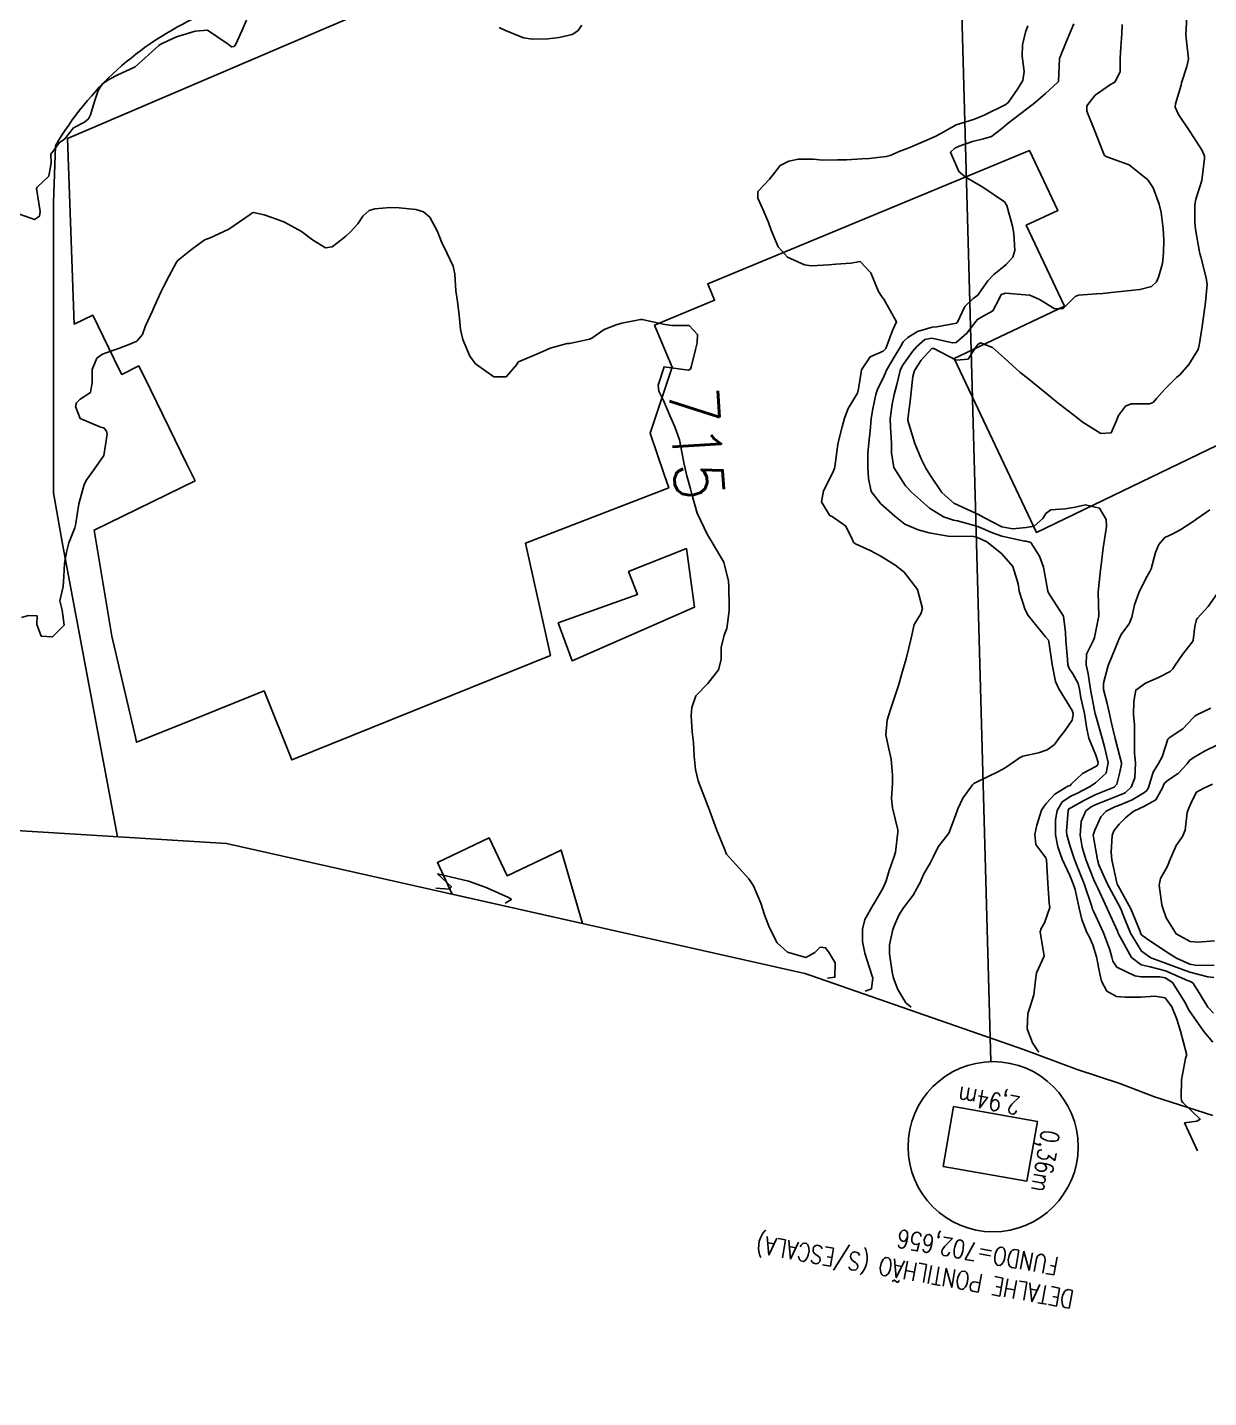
# Model space of a CAD drawing. Header units: metres. Extents: x 286371 to 293043, y 7462578 to 7466404.
# Drawn here: x 289549.3 to 289646.5, y 7464416 to 7464528.7 of the extents above; entities that cross this region are included whole.
import ezdxf
from ezdxf.enums import TextEntityAlignment as Align

# ---------------------------------------------------------------- set-up
doc = ezdxf.new("R2010")
doc.units = ezdxf.units.M
doc.header["$MEASUREMENT"] = 0
doc.linetypes.add('CONTINUO', pattern=[0])
doc.linetypes.add('TRACEJADO', pattern=[8.7, 8, -0.7])
for name, color, linetype in [('Area', 45, 'Continuous'), ('Cotas', 45, 'Continuous'), ('Curvas de Nivel 1m', 11, 'Continuous'), ('Curvas de Nivel 5m', 15, 'Continuous'), ('Edificações', 30, 'Continuous'), ('TEXTO', 45, 'Continuous'), ('Vias primárias', 230, 'Continuous')]:
    doc.layers.add(name, color=color, linetype=linetype)
doc.styles.add('ROMANS', font='romans', dxfattribs={"height": 0.2})
doc.styles.add('Style-STANDARD', font='STANDARD.shx')

msp = doc.modelspace()

# ---------------------------------------------------------------- linework, layer by layer
at = {"layer": 'Area'}
msp.add_polyline3d([(289646.87, 7464439.17, 710.13), (289642.05, 7464440.71, 711.65), (289639.2, 7464441.8, 711.78), (289635.69, 7464442.95, 711.69), (289631.29, 7464444.59, 711.94), (289613.79, 7464450.7, 714.91), (289613.28, 7464450.86, 714.89), (289565.7, 7464461.54, 718.65), (289539.92, 7464463.14, 718.32)], dxfattribs=at)
at = {"layer": 'Curvas de Nivel 1m', "flags": 128}
for points, elevation in [([(289547.91, 7464513.58), (289549.9, 7464512.87), (289550.31, 7464513.15), (289550.37, 7464513.55), (289550.06, 7464515.43), (289550.13, 7464515.55), (289551.07, 7464516.43), (289551.27, 7464517.54), (289551.26, 7464518.26), (289552, 7464519.24), (289552.18, 7464519.34), (289552.4, 7464519.52), (289553.12, 7464520.41), (289554.03, 7464520.89), (289554.36, 7464521.16), (289554.5, 7464521.49), (289554.88, 7464522.66), (289555.14, 7464523.48), (289555.5, 7464524.04), (289556.08, 7464524.42), (289556.76, 7464524.78), (289558.09, 7464525.38), (289558.18, 7464525.43), (289560.12, 7464527.18), (289560.24, 7464527.27), (289560.47, 7464527.39), (289561.6, 7464527.9), (289562.13, 7464528.08), (289563.11, 7464528.38), (289564.14, 7464528.45), (289565.83, 7464527.31), (289566.12, 7464527.07), (289566.32, 7464527.11), (289566.46, 7464527.3), (289566.98, 7464528.46), (289567.36, 7464529.29)], 714), ([(289644.71, 7464529.55), (289644.63, 7464528.11), (289644.68, 7464527.55), (289644.85, 7464526.1), (289644.73, 7464525.47), (289644.29, 7464524.11), (289644.24, 7464523.94), (289644.06, 7464523.31), (289643.78, 7464522.39), (289643.75, 7464522.12), (289644.03, 7464521.51), (289644.99, 7464520.1), (289645.99, 7464518.56), (289646.17, 7464518.08), (289646.17, 7464517.89), (289645.95, 7464516.08), (289645.46, 7464514.56), (289645.38, 7464514.09), (289645.38, 7464512.62), (289645.43, 7464512.09), (289645.77, 7464510.18), (289645.79, 7464510.09), (289645.86, 7464509.81), (289646.32, 7464508.08), (289646.38, 7464507.52), (289646.26, 7464506.08), (289646.2, 7464505.67), (289645.97, 7464504.08), (289645.94, 7464503.91), (289645.75, 7464502.69), (289645.65, 7464502.18), (289645.61, 7464502.09), (289644.88, 7464500.94), (289644.13, 7464500.11), (289643.91, 7464499.91), (289643.71, 7464499.71), (289642.92, 7464498.91), (289642.23, 7464498.15), (289641.97, 7464497.86), (289641.68, 7464497.71), (289640.13, 7464497.72), (289639.67, 7464497.53), (289639.09, 7464496.76), (289638.87, 7464496.2), (289638.5, 7464495.34), (289637.64, 7464495.28), (289636.11, 7464496.24), (289635.66, 7464496.59), (289634.24, 7464497.7), (289633.68, 7464498.13), (289633.5, 7464498.28), (289631.71, 7464499.73), (289630.99, 7464500.32), (289629.73, 7464501.47), (289628.73, 7464502.35), (289627.75, 7464502.72), (289627.51, 7464502.6), (289627.36, 7464502.37), (289626.72, 7464501.39), (289625.73, 7464501.31), (289623.89, 7464502.28), (289623.74, 7464502.26), (289622.86, 7464501.3), (289622.32, 7464500.45), (289622.18, 7464499.97), (289622.02, 7464498.45), (289621.98, 7464498.15), (289621.75, 7464496.45), (289621.75, 7464496.35), (289622.33, 7464494.44), (289622.87, 7464493.18), (289623.24, 7464492.43), (289623.59, 7464491.85), (289624.55, 7464490.41), (289625.55, 7464489.53), (289627.04, 7464488.86), (289627.53, 7464488.65), (289628.01, 7464488.36), (289629.51, 7464487.59), (289630.4, 7464487.43), (289631.51, 7464487.53), (289632.15, 7464487.66), (289632.86, 7464488.28), (289633.11, 7464488.7), (289633.53, 7464488.99), (289634.7, 7464489.09), (289635.54, 7464489.22), (289636.38, 7464489.4), (289637.54, 7464489.14), (289638.07, 7464488.21), (289638.1, 7464487.62), (289637.88, 7464486.21), (289637.84, 7464485.86), (289637.63, 7464484.21), (289637.61, 7464484.06), (289637.43, 7464482.21), (289637.47, 7464480.21), (289637.46, 7464480.16), (289637.4, 7464479.86), (289637.12, 7464478.48), (289637.01, 7464478.22), (289636.47, 7464477.12), (289636.45, 7464476.23), (289636.6, 7464475.49), (289636.79, 7464474.22), (289637.15, 7464472.35), (289637.19, 7464472.22), (289637.28, 7464471.86), (289637.64, 7464470.59), (289637.75, 7464470.21), (289637.95, 7464469.5), (289638.25, 7464468.2), (289638.07, 7464467.34), (289637.2, 7464466.54), (289637, 7464466.41), (289636.71, 7464466.22), (289635.73, 7464465.69), (289635.18, 7464465.43), (289634.46, 7464464.97), (289634.05, 7464464.26), (289633.92, 7464463.49), (289633.91, 7464462.26), (289634.1, 7464461.28), (289634.45, 7464460.25), (289635.08, 7464458.91), (289635.37, 7464458.24), (289635.53, 7464457.77), (289635.85, 7464456.23), (289636.07, 7464455.28), (289636.5, 7464454.22), (289636.67, 7464453.89), (289636.99, 7464453.22), (289637.3, 7464452.21), (289637.56, 7464450.82), (289637.7, 7464450.21), (289638.14, 7464449.4), (289638.93, 7464448.97), (289639.64, 7464448.9), (289640.93, 7464448.91), (289642.08, 7464448.99), (289642.93, 7464448.86), (289643.49, 7464448.12), (289643.91, 7464447.09), (289644.21, 7464446.1), (289644.7, 7464444.25), (289644.7, 7464444.1), (289644.6, 7464443.85), (289644.27, 7464442.11), (289644.24, 7464440.66), (289644.27, 7464440.37), (289644.38, 7464440.24), (289645.83, 7464438.88), (289645.53, 7464438.71), (289644.53, 7464438.57), (289645.61, 7464436.26)], 711), ([(289588.14, 7464528.68), (289588.67, 7464528.44), (289590.13, 7464527.83), (289590.89, 7464527.7), (289592.13, 7464527.73), (289593.07, 7464527.84), (289594.13, 7464528.11), (289594.6, 7464528.41), (289594.94, 7464528.86)], 714), ([(289631.64, 7464528.82), (289631.45, 7464528.3), (289631.19, 7464527.24), (289631.16, 7464526.31), (289631.34, 7464525.05), (289631.23, 7464524.31), (289630.78, 7464523.6), (289630.05, 7464522.52), (289629.83, 7464522.33), (289628.03, 7464521.46), (289627.26, 7464521.14), (289626.02, 7464520.76), (289625.75, 7464520.67), (289625.3, 7464520.41), (289624.48, 7464519.95), (289624, 7464519.72), (289623.13, 7464519.31), (289621.99, 7464518.83), (289621.72, 7464518.73), (289621.04, 7464518.47), (289620.31, 7464518.15), (289619.98, 7464518.06), (289618.58, 7464517.9), (289617.98, 7464517.86), (289616.71, 7464517.8), (289615.98, 7464517.78), (289614.77, 7464517.77), (289613.98, 7464517.84), (289612.73, 7464517.84), (289611.98, 7464517.67), (289611.27, 7464517.32), (289610.71, 7464516.62), (289610.39, 7464516.19), (289609.95, 7464515.74), (289609.41, 7464515.17), (289609.43, 7464514.64), (289609.91, 7464513.55), (289610.3, 7464512.63), (289610.51, 7464512), (289611.1, 7464510.62), (289611.85, 7464509.78), (289613.26, 7464509.16), (289613.84, 7464509.07), (289615.26, 7464509.14), (289615.84, 7464509.2), (289617.08, 7464509.29), (289617.85, 7464509.41), (289618.73, 7464508.5), (289619.35, 7464506.95), (289619.66, 7464506.49), (289619.8, 7464506.32), (289620.84, 7464504.47), (289620.49, 7464503.74), (289620.04, 7464502.48), (289619.96, 7464502.26), (289619.74, 7464502.06), (289618.65, 7464501.58), (289617.95, 7464500.51), (289617.91, 7464500.31), (289617.69, 7464498.96), (289617.61, 7464498.59), (289617.58, 7464498.52), (289616.85, 7464497.34), (289616.55, 7464496.53), (289616.35, 7464495.82), (289616.04, 7464494.54), (289615.98, 7464494.18), (289615.76, 7464492.54), (289615.73, 7464492.41), (289615.59, 7464492.06), (289614.83, 7464490.56), (289614.65, 7464489.66), (289615.32, 7464488.55), (289615.45, 7464488.46), (289615.53, 7464488.44), (289616.65, 7464487.66), (289617.22, 7464486.52), (289617.3, 7464486.32), (289617.5, 7464486.18), (289618.65, 7464485.66), (289619.48, 7464485.21), (289620.7, 7464484.47), (289621.46, 7464483.87), (289622.57, 7464482.44), (289622.97, 7464480.87), (289622.82, 7464480.43), (289622.29, 7464479.55), (289622.05, 7464478.44), (289621.63, 7464476.74), (289621.54, 7464476.46), (289621.33, 7464475.72), (289621.05, 7464474.74), (289620.96, 7464474.47), (289620.55, 7464473.22), (289620.32, 7464472.48), (289620.06, 7464471.69), (289619.96, 7464470.48), (289620.14, 7464469.58), (289620.38, 7464468.48), (289620.5, 7464467.18), (289620.5, 7464466.47), (289620.41, 7464465.24), (289620.49, 7464464.47), (289620.93, 7464462.67), (289620.95, 7464462.47), (289620.74, 7464460.84), (289620.65, 7464460.47), (289620.24, 7464459.32), (289619.97, 7464458.48), (289619.7, 7464457.84), (289619.05, 7464456.72), (289618.96, 7464456.59), (289618.9, 7464456.5), (289618.23, 7464455.3), (289618.02, 7464454.51), (289618.03, 7464453.48), (289618.22, 7464452.51), (289618.83, 7464450.62), (289618.87, 7464450.5), (289618.76, 7464449.58), (289618.26, 7464449.39)], 714), ([(289635.42, 7464528.98), (289635.12, 7464528.25), (289634.83, 7464527.55), (289634.29, 7464526.26), (289634.25, 7464526.11), (289634.15, 7464524.26), (289634.12, 7464524.21), (289634.07, 7464524.16), (289633.09, 7464523.25), (289632.04, 7464522.35), (289632.02, 7464522.32), (289631.99, 7464522.3), (289630.02, 7464520.8), (289629.47, 7464520.34), (289628.65, 7464519.71), (289628, 7464519.51), (289627.09, 7464519.29), (289625.99, 7464518.9), (289625.64, 7464518.75), (289625.27, 7464518.41), (289625.96, 7464516.84), (289626.47, 7464516.39), (289627.94, 7464515.53), (289629.71, 7464514.34), (289629.92, 7464514.03), (289630.38, 7464512.33), (289630.49, 7464511.72), (289630.58, 7464510.32), (289630.4, 7464509.78), (289629.85, 7464509.18), (289629.38, 7464508.8), (289628.84, 7464508.35), (289628.35, 7464507.84), (289627.82, 7464507.1), (289627.51, 7464506.66), (289627.13, 7464506.37), (289626.46, 7464505.72), (289625.82, 7464504.39), (289625.8, 7464504.37), (289625.77, 7464504.35), (289624.14, 7464504.05), (289623.77, 7464504.01), (289622.55, 7464503.66), (289621.75, 7464503.16), (289621.39, 7464502.82), (289621.18, 7464502.46), (289620.65, 7464501.55), (289620.01, 7464500.48), (289619.92, 7464500.27), (289619.7, 7464499.77), (289619.26, 7464498.92), (289619.13, 7464498.49), (289618.88, 7464497.29), (289618.75, 7464496.5), (289618.67, 7464495.46), (289618.56, 7464494.5), (289618.46, 7464493.65), (289618.48, 7464492.5), (289618.52, 7464491.56), (289618.75, 7464490.5), (289619.55, 7464489.49), (289620.68, 7464488.47), (289621.52, 7464487.81), (289622.61, 7464487.34), (289623.51, 7464487.09), (289625.08, 7464486.83), (289625.5, 7464486.81), (289627.05, 7464486.83), (289627.5, 7464486.73), (289628.26, 7464486.35), (289629.48, 7464485.4), (289630.4, 7464484.32), (289630.84, 7464482.92), (289630.93, 7464482.31), (289631.41, 7464480.77), (289631.67, 7464480.3), (289633.1, 7464478.55), (289633.33, 7464478.28), (289633.37, 7464478.16), (289633.64, 7464476.27), (289633.92, 7464474.86), (289634.2, 7464474.26), (289635.29, 7464472.49), (289635.36, 7464472.24), (289635.36, 7464472.16), (289635.28, 7464471.7), (289634.69, 7464470.82), (289634.25, 7464470.26), (289633.82, 7464469.7), (289633.24, 7464469.25), (289632.51, 7464469.01), (289631.23, 7464468.74), (289630.94, 7464468.6), (289630.56, 7464468.31), (289629.78, 7464467.77), (289629.21, 7464467.47), (289627.4, 7464466.58), (289627.2, 7464466.47), (289627.14, 7464466.44), (289627.08, 7464466.38), (289626.28, 7464465.28), (289625.89, 7464464.39), (289625.69, 7464463.86), (289625.13, 7464462.4), (289624.25, 7464461.28), (289623.86, 7464460.42), (289623.61, 7464459.92), (289623.08, 7464459.04), (289622.89, 7464458.62), (289622.82, 7464458.44), (289622.21, 7464457.29), (289621.58, 7464456.46), (289621.34, 7464456.16), (289621.03, 7464455.64), (289620.66, 7464454.83), (289620.52, 7464454.47), (289620.25, 7464453.22), (289620.25, 7464452.48), (289620.47, 7464450.96), (289620.59, 7464450.47), (289620.93, 7464449.54), (289621.61, 7464448.45), (289622.03, 7464448.07)], 713), ([(289639.4, 7464528.93), (289639.38, 7464528.19), (289639.28, 7464527.02), (289639.24, 7464526.19), (289639.23, 7464525.05), (289638.81, 7464524.19), (289638.35, 7464523.92), (289638.07, 7464523.75), (289637.17, 7464523.1), (289636.48, 7464522.23), (289636.48, 7464521.78), (289637.12, 7464520.22), (289637.85, 7464518.34), (289637.91, 7464518.21), (289637.98, 7464518.11), (289638.14, 7464518.04), (289639.97, 7464517.37), (289641.5, 7464516.15), (289641.94, 7464515.49), (289642.45, 7464514.14), (289642.6, 7464513.45), (289642.76, 7464512.13), (289642.82, 7464511.19), (289642.81, 7464510.13), (289642.72, 7464509.27), (289642.38, 7464508.14), (289642.21, 7464507.76), (289641.82, 7464507.36), (289640.86, 7464507.12), (289639.82, 7464507.02), (289638.48, 7464506.87), (289637.81, 7464506.79), (289637.28, 7464506.75), (289635.81, 7464506.65), (289635.52, 7464506.54), (289635.24, 7464506.25), (289634.52, 7464505.54), (289633.79, 7464505.56), (289632.59, 7464506.29), (289631.81, 7464506.66), (289631.43, 7464506.69), (289629.81, 7464506.82), (289629.45, 7464506.7), (289629.27, 7464506.34), (289628.77, 7464505.37), (289627.78, 7464504.83), (289627.49, 7464504.66), (289627.27, 7464504.37), (289626.62, 7464503.52), (289625.75, 7464502.75), (289625.43, 7464502.72), (289623.75, 7464503.11), (289623.17, 7464503.01), (289622.51, 7464502.44), (289622.16, 7464502.02), (289621.73, 7464501.44), (289621.32, 7464500.86), (289621.14, 7464500.46), (289620.86, 7464499.3), (289620.65, 7464498.47), (289620.46, 7464497.68), (289620.32, 7464496.47), (289620.33, 7464495.79), (289620.43, 7464494.47), (289620.41, 7464493.67), (289620.61, 7464492.47), (289621.57, 7464490.96), (289622.07, 7464490.45), (289623.54, 7464489.14), (289624.71, 7464488.41), (289625.53, 7464488.15), (289625.84, 7464488.08), (289627.51, 7464487.62), (289628.74, 7464487.11), (289629.5, 7464486.82), (289631.37, 7464486.43), (289631.5, 7464486.41), (289631.87, 7464486.3), (289632.6, 7464485.17), (289632.92, 7464484.28), (289633.25, 7464482.47), (289633.29, 7464482.28), (289633.43, 7464482.04), (289634.57, 7464480.26), (289634.74, 7464478.9), (289634.77, 7464478.25), (289634.9, 7464476.7), (289634.93, 7464476.25), (289635.03, 7464475.94), (289635.33, 7464475.5), (289635.78, 7464474.7), (289635.89, 7464474.24), (289636.01, 7464473.52), (289636.29, 7464472.23), (289636.5, 7464470.99), (289636.65, 7464470.22), (289637.23, 7464468.8), (289637.43, 7464468.21), (289637.4, 7464468.03), (289637.22, 7464467.88), (289636.13, 7464467.31), (289635.2, 7464466.43), (289635.11, 7464466.33), (289634.94, 7464466.25), (289633.85, 7464465.6), (289633.17, 7464464.85), (289632.92, 7464464.53), (289632.75, 7464464.28), (289632.37, 7464463.06), (289632.2, 7464462.29), (289632.3, 7464461.47), (289633.11, 7464460.37), (289633.15, 7464460.27), (289633.17, 7464460.21), (289633.27, 7464458.28), (289633.4, 7464456.64), (289633.46, 7464456.28), (289633.01, 7464455.01), (289632.74, 7464454.56), (289632.66, 7464454.29), (289632.97, 7464452.28), (289632.34, 7464450.9), (289632.26, 7464450.29), (289632.13, 7464449.09), (289631.87, 7464448.3), (289631.65, 7464447.56), (289631.59, 7464446.3), (289632.01, 7464445.16), (289632.46, 7464444.49), (289632.53, 7464444.39)], 712), ([(289647.19, 7464482.07), (289646.47, 7464481.03), (289645.59, 7464480.09), (289645.52, 7464479.98), (289645.39, 7464479.4), (289645.24, 7464478.24), (289645.16, 7464478.1), (289644.37, 7464477.1), (289643.7, 7464476.12), (289643.56, 7464475.91), (289643.34, 7464475.7), (289642.39, 7464475.2), (289641.32, 7464474.74), (289640.52, 7464474.17), (289640.35, 7464473.22), (289640.33, 7464472.17), (289640.42, 7464471.31), (289640.4, 7464470.17), (289640.42, 7464468.99), (289640.49, 7464468.17), (289640.43, 7464466.94), (289640.14, 7464466.17), (289639.64, 7464465.72), (289639.18, 7464465.51), (289638.22, 7464465.15), (289637.17, 7464464.72), (289636.84, 7464464.55), (289636.42, 7464464.23), (289636.02, 7464463.36), (289635.94, 7464462.23), (289636.1, 7464461.25), (289636.42, 7464460.22), (289637.07, 7464458.57), (289637.23, 7464458.21), (289637.4, 7464457.87), (289638.17, 7464456.2), (289639.01, 7464454.33), (289639.07, 7464454.18), (289639.13, 7464454.06), (289640.17, 7464452.17), (289640.97, 7464451.57), (289641.71, 7464451.4), (289642.96, 7464451.06), (289644.77, 7464450.27), (289644.95, 7464450.21), (289645.21, 7464450.09), (289645.74, 7464449.27), (289646.45, 7464448.07), (289646.91, 7464447.58)], 709), ([(289646.69, 7464472.68), (289645.49, 7464472.09), (289645.37, 7464472.01), (289645.28, 7464471.92), (289644.4, 7464470.97), (289643.26, 7464470.23), (289643.15, 7464470.13), (289642.68, 7464468.68), (289642.39, 7464468.14), (289641.95, 7464467.41), (289641.56, 7464466.15), (289641.43, 7464465.91), (289641.19, 7464465.71), (289640.21, 7464465.14), (289639.17, 7464464.71), (289638.79, 7464464.57), (289638.07, 7464464.2), (289637.63, 7464463.74), (289637.14, 7464462.65), (289637.03, 7464462.32), (289637.02, 7464462.22), (289637.12, 7464461.6), (289637.38, 7464460.21), (289637.49, 7464459.8), (289638.18, 7464458.2), (289639.04, 7464456.63), (289639.29, 7464456.18), (289639.46, 7464455.74), (289640.09, 7464454.17), (289640.98, 7464452.69), (289641.75, 7464452.14), (289642.97, 7464451.71), (289643.63, 7464451.45), (289644.96, 7464450.95), (289646.45, 7464450.57), (289646.95, 7464450.52)], 708), ([(289647.25, 7464469.66), (289646.18, 7464469.14), (289645.23, 7464468.59), (289644.95, 7464468.38), (289644.74, 7464468.1), (289644.02, 7464467.31), (289643.2, 7464466.78), (289642.85, 7464466.48), (289642.71, 7464466.13), (289642.16, 7464465.15), (289641.17, 7464464.58), (289640.87, 7464464.46), (289640.3, 7464464.17), (289639.68, 7464463.65), (289639.14, 7464463.13), (289638.72, 7464462.6), (289638.57, 7464462.19), (289638.48, 7464460.82), (289638.56, 7464460.19), (289638.95, 7464458.31), (289638.99, 7464458.19), (289639.06, 7464458.06), (289640.12, 7464456.17), (289640.87, 7464454.3), (289640.92, 7464454.16), (289641, 7464454.04), (289641.4, 7464453.74), (289642.98, 7464452.66), (289643.86, 7464452.11), (289644.97, 7464451.62), (289645.55, 7464451.5), (289646.97, 7464451.55)], 707), ([(289646.82, 7464466.44), (289646.05, 7464466.08), (289645.51, 7464465.77), (289645.17, 7464465.07), (289644.87, 7464464.39), (289644.75, 7464464.1), (289644.59, 7464462.65), (289644.36, 7464462.11), (289643.83, 7464461.39), (289643.3, 7464460.12), (289643.25, 7464459.96), (289643.09, 7464459.63), (289642.55, 7464458.66), (289642.45, 7464458.13), (289642.66, 7464456.51), (289642.78, 7464456.13), (289643.02, 7464455.44), (289643.85, 7464454.11), (289644.99, 7464453.47), (289645.66, 7464453.42), (289647, 7464453.55)], 706), ([(289582.92, 7464457.87), (289584.02, 7464457.79), (289584.21, 7464457.98), (289583.07, 7464459.04), (289585.62, 7464458.45), (289587.06, 7464457.93), (289588.9, 7464457.1), (289589.05, 7464457.03), (289589.14, 7464456.95), (289589.14, 7464456.93), (289588.64, 7464456.64)], 716)]:
    msp.add_lwpolyline(points, dxfattribs=dict(at, elevation=elevation))
at = {"layer": 'Curvas de Nivel 5m', "flags": 128}
for points, elevation in [([(289548.83, 7464480.14), (289549.41, 7464480.31), (289550.12, 7464480.27), (289550.09, 7464479.55), (289550.45, 7464478.61), (289551.38, 7464478.54), (289552.34, 7464479.51), (289552.18, 7464480.75), (289551.99, 7464481.52), (289552.27, 7464482.69), (289552.32, 7464483.51), (289552.37, 7464484.61), (289552.53, 7464485.51), (289552.72, 7464486.28), (289553.22, 7464487.5), (289553.29, 7464487.72), (289553.54, 7464489.49), (289553.99, 7464491.07), (289554.2, 7464491.49), (289554.78, 7464492.28), (289555.6, 7464493.46), (289555.88, 7464495.21), (289555.84, 7464495.46), (289555.64, 7464495.7), (289555.28, 7464495.83), (289553.65, 7464496.52), (289553.29, 7464497.5), (289553.36, 7464497.81), (289553.67, 7464498.09), (289554.5, 7464498.66), (289554.64, 7464499.48), (289554.66, 7464500.53), (289555.04, 7464501.47), (289555.43, 7464501.77), (289555.73, 7464501.89), (289556.89, 7464502.3), (289557.74, 7464502.63), (289558.31, 7464502.86), (289558.8, 7464503.42), (289559.05, 7464504.13), (289559.63, 7464505.41), (289559.68, 7464505.51), (289559.79, 7464505.74), (289560.31, 7464506.9), (289560.54, 7464507.39), (289560.97, 7464508.25), (289561.59, 7464509.38), (289561.71, 7464509.51), (289561.85, 7464509.63), (289562.81, 7464510.41), (289563.87, 7464511.17), (289563.98, 7464511.23), (289564.29, 7464511.34), (289565.89, 7464512.08), (289567.65, 7464513.28), (289567.79, 7464513.4), (289567.91, 7464513.45), (289568.79, 7464513.26), (289569.9, 7464512.88), (289570.48, 7464512.65), (289571.88, 7464511.89), (289572.78, 7464511.2), (289573.86, 7464510.55), (289574.4, 7464510.64), (289575.12, 7464511.17), (289575.53, 7464511.51), (289575.88, 7464511.84), (289576.52, 7464512.51), (289576.91, 7464513.14), (289577.43, 7464513.62), (289577.91, 7464513.76), (289579.16, 7464513.86), (289579.92, 7464513.84), (289581.29, 7464513.7), (289581.91, 7464513.5), (289582.42, 7464513.06), (289583.05, 7464511.88), (289583.4, 7464511.04), (289583.86, 7464510.08), (289584.34, 7464509.03), (289584.49, 7464508.37), (289584.58, 7464507.02), (289584.7, 7464506.13), (289584.84, 7464505.02), (289584.95, 7464503.83), (289585.15, 7464503.01), (289585.73, 7464501.63), (289586.2, 7464501), (289587.7, 7464499.94), (289588.72, 7464499.94), (289589.58, 7464500.95), (289589.63, 7464501.04), (289589.73, 7464501.17), (289590.96, 7464501.69), (289591.74, 7464502.03), (289592.34, 7464502.3), (289593.74, 7464502.67), (289593.93, 7464502.69), (289594.84, 7464502.87), (289595.57, 7464503.03), (289595.75, 7464503.12), (289596.78, 7464503.82), (289597.76, 7464504.22), (289598.24, 7464504.35), (289599.77, 7464504.65), (289599.91, 7464504.65), (289601.77, 7464504.23), (289602.35, 7464504.17), (289603.77, 7464504.15), (289604.46, 7464503.43), (289604.43, 7464502.72), (289604.29, 7464502.18), (289603.94, 7464500.73), (289603.88, 7464500.57), (289603.71, 7464500.49), (289601.71, 7464500.76), (289601.22, 7464499.24), (289601.27, 7464498.77), (289601.67, 7464497.98), (289602.17, 7464496.76), (289602.58, 7464495.81), (289602.98, 7464494.74), (289603.31, 7464493.03), (289603.36, 7464492.74), (289603.58, 7464491.79), (289603.89, 7464490.73), (289604, 7464490.29), (289604.43, 7464488.72), (289605.28, 7464486.94), (289605.41, 7464486.71), (289605.5, 7464486.57), (289606.62, 7464484.69), (289607.02, 7464483.12), (289607.04, 7464482.68), (289607.07, 7464481.02), (289607.07, 7464480.68), (289606.86, 7464479.22), (289606.64, 7464478.69), (289606.4, 7464477.66), (289606.4, 7464476.69), (289606.19, 7464475.83), (289605.31, 7464474.7), (289604.32, 7464473.7), (289604, 7464472.72), (289603.93, 7464472.07), (289604.02, 7464470.72), (289604.12, 7464469.85), (289604.17, 7464468.72), (289604.29, 7464467.64), (289604.52, 7464466.71), (289605.17, 7464465.01), (289605.28, 7464464.7), (289605.35, 7464464.51), (289606.03, 7464462.69), (289606.64, 7464461.16), (289606.85, 7464460.68), (289607.1, 7464460.38), (289608.67, 7464458.65), (289609.07, 7464458.05), (289609.66, 7464456.64), (289609.97, 7464455.69), (289610.37, 7464454.62), (289611, 7464453.38), (289611.86, 7464452.6), (289613.38, 7464452.18), (289614.1, 7464452.57), (289614.54, 7464453.01), (289614.99, 7464452.96), (289615.3, 7464452.55), (289615.77, 7464451.74), (289615.75, 7464450.54), (289615.14, 7464450.48)], 715), ([(289646.62, 7464488.99), (289645.53, 7464488.25), (289645.44, 7464488.18), (289645.31, 7464488.1), (289644.23, 7464487.39), (289643.51, 7464486.99), (289642.92, 7464486.71), (289642.41, 7464486.14), (289642.14, 7464485.49), (289641.78, 7464484.15), (289641.68, 7464483.93), (289641.45, 7464483.53), (289640.99, 7464482.62), (289640.78, 7464482.16), (289640.42, 7464481.17), (289640.19, 7464480.17), (289639.97, 7464479.61), (289639.38, 7464478.81), (289639.16, 7464478.41), (289639.08, 7464478.19), (289638.58, 7464476.97), (289638.25, 7464476.2), (289637.85, 7464474.73), (289637.86, 7464474.21), (289638.16, 7464473.07), (289638.36, 7464472.2), (289638.52, 7464471.44), (289638.82, 7464470.19), (289639.23, 7464468.59), (289639.33, 7464468.18), (289639.33, 7464468.07), (289639.21, 7464467.42), (289638.97, 7464466.42), (289638.74, 7464466.19), (289637.65, 7464465.75), (289637.18, 7464465.55), (289636.29, 7464465.11), (289635.17, 7464464.49), (289635.02, 7464464.39), (289634.95, 7464464.25), (289634.82, 7464462.57), (289634.85, 7464462.25), (289635.12, 7464461.29), (289635.49, 7464460.24), (289635.73, 7464459.6), (289636.27, 7464458.23), (289636.91, 7464456.35), (289636.94, 7464456.22), (289636.96, 7464456.14), (289637.03, 7464455.98), (289637.85, 7464454.2), (289638.38, 7464452.8), (289638.55, 7464452.19), (289638.64, 7464451.86), (289638.96, 7464451.38), (289640.44, 7464450.67), (289640.95, 7464450.58), (289642.49, 7464450.59), (289642.95, 7464450.5), (289643.55, 7464450.12), (289644.6, 7464448.42), (289644.75, 7464448.1), (289644.91, 7464447.82), (289646.13, 7464446.08), (289646.87, 7464445.21)], 710)]:
    msp.add_lwpolyline(points, dxfattribs=dict(at, elevation=elevation))
at = {"layer": 'Edificações', "elevation": 713.65}
msp.add_lwpolyline([(289656.61, 7464498.85), (289632.34, 7464487.14), (289625.57, 7464501.45), (289634.66, 7464505.75), (289631.51, 7464512.4), (289634.11, 7464513.63), (289631.77, 7464518.56), (289605.3, 7464507.59), (289605.3, 7464507.59), (289605.86, 7464506.23), (289600.92, 7464504.19), (289602.36, 7464500.72), (289600.55, 7464495.31), (289601.71, 7464491.91), (289602.09, 7464490.81), (289590.3, 7464486.24), (289592.36, 7464477), (289584.28, 7464473.74), (289571.08, 7464468.42), (289568.79, 7464474.1), (289562.63, 7464471.61), (289558.3, 7464469.87), (289558.2, 7464470.29), (289556.26, 7464478.61), (289554.82, 7464487.33), (289563.11, 7464491.39), (289562.45, 7464492.74), (289559.44, 7464498.89), (289558.49, 7464500.84), (289557.08, 7464500.14), (289556.91, 7464500.48), (289554.69, 7464505.02), (289553.18, 7464504.28), (289552.63, 7464519.55), (289579.24, 7464530.94)], dxfattribs=at)
at = {"layer": 'Edificações'}
msp.add_lwpolyline([(289592.98, 7464479.7), (289594.13, 7464476.58), (289604.21, 7464481), (289603.55, 7464485.8), (289598.78, 7464483.92), (289599.53, 7464482.03)], close=True, dxfattribs=at)
at = {"layer": 'Edificações', "elevation": 717.18}
msp.add_lwpolyline([(289584.28, 7464457.37), (289583.05, 7464459.98), (289587.32, 7464462), (289588.79, 7464458.89), (289593.23, 7464461), (289594.99, 7464454.97)], close=True, dxfattribs=at)
at = {"layer": 'TEXTO', "linetype": 'TRACEJADO', "flags": 128}
msp.add_lwpolyline([(289631.56, 7464433.76), (289624.66, 7464434.97)], dxfattribs=at)
at = {"layer": 'TEXTO', "linetype": 'CONTINUO'}
for points in [[(289622.56, 7464661.69, 0), (289628.58, 7464443.6, 0)], [(289631.56, 7464433.76, 0), (289632.43, 7464438.68, 0), (289625.53, 7464439.9, 0), (289624.66, 7464434.97, 0)]]:
    msp.add_polyline3d(points, dxfattribs=at)
msp.add_circle((289628.78, 7464436.6), 7, dxfattribs=at)
at = {"layer": 'Vias primárias', "elevation": 713.65}
msp.add_lwpolyline([(289681.7, 7464415.96), (289695, 7464421.41), (289696.49, 7464426.45), (289695.08, 7464429.81), (289685, 7464452.08), (289669.26, 7464489.32), (289667.06, 7464493.64), (289662.52, 7464504.21), (289656.41, 7464517.72), (289652.33, 7464526.85), (289647.21, 7464538.34), (289639.43, 7464554.98), (289637.32, 7464559.48, 0.382582), (289633.72, 7464561.01), (289605.87, 7464548.94), (289563.42, 7464529.6, 0.155178), (289551.63, 7464518.94, -0.827239)], format="xyb", dxfattribs=at)
at = {"layer": 'Vias primárias', "elevation": 718.53}
msp.add_lwpolyline([(289556.72, 7464462.1), (289552.19, 7464486.33), (289551.47, 7464490.4), (289551.48, 7464514.29), (289551.63, 7464518.94)], dxfattribs=at)

# ---------------------------------------------------------------- texts
at = {"layer": 'Cotas', "style": 'Style-STANDARD'}
msp.add_text('715', height=4, rotation=273.4873, dxfattribs=at).set_placement((289604.38, 7464494.46, 715), align=Align.MIDDLE_CENTER)
at = {"layer": 'TEXTO', "style": 'ROMANS', "width": 0.8}
for s, rotation, p in [('2,94m', 170, (289631.1, 7464440.68)), ('0,36m', 260, (289632.79, 7464438.07)), ('DETALHE PONTILHÃO (S/ESCALA)', 170, (289635.51, 7464424.75)), ('FUNDO=702,656', 170, (289634.24, 7464427.49))]:
    msp.add_text(s, height=1.5, rotation=rotation, dxfattribs=at).set_placement(p)

doc.saveas('drawing.dxf')
